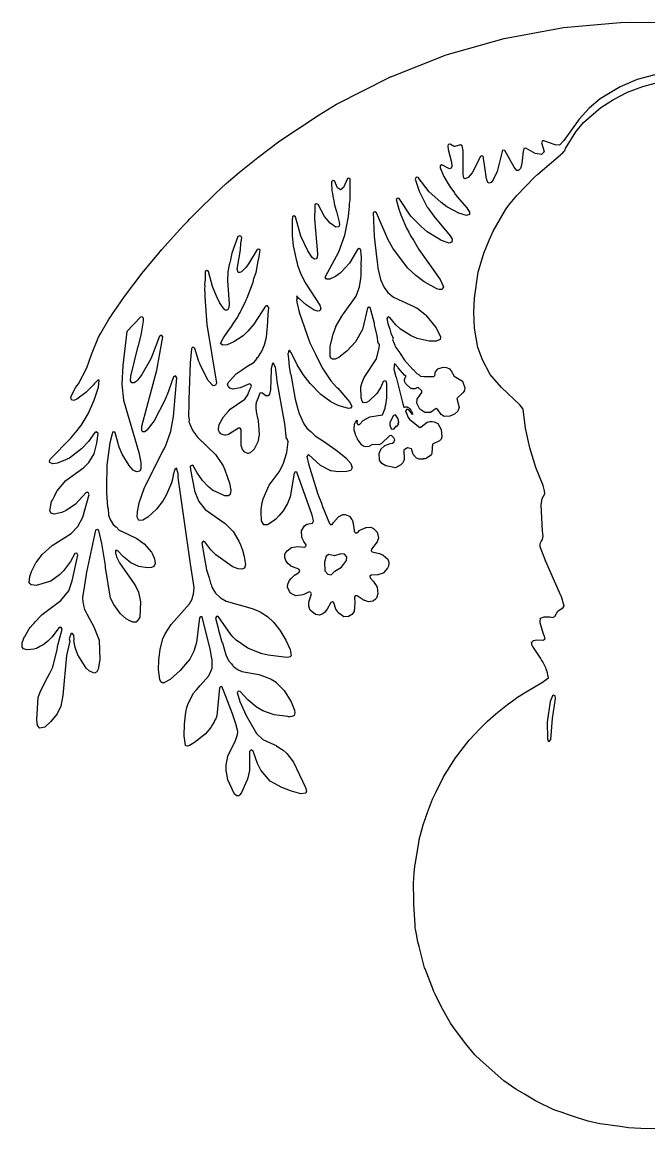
# Model space of a CAD drawing. Header units: millimetres. Extents: x 16 to 283, y 56 to 292.
# Drawn here: x 15.8 to 149.5, y 56 to 292 of the extents above; entities that cross this region are included whole.
import ezdxf

# ---------------------------------------------------------------- set-up
doc = ezdxf.new("R2010")
doc.units = ezdxf.units.MM
doc.layers.add('CUT', color=7, linetype='CONTINUOUS')

msp = doc.modelspace()

# ---------------------------------------------------------------- linework, layer by layer
at = {"layer": 'CUT'}
for points in [[(152.5988, 281.2484), (146.9922, 279.729), (143.3607, 278.1686), (139.0925, 275.6502), (136.7647, 273.6232), (134.5812, 271.26), (131.3268, 266.7203), (130.4203, 265.7576), (129.4885, 265.7918), (127.0606, 266.6675), (126.7694, 266.6311), (126.5776, 266.2159), (126.9521, 265.1304), (127.1432, 264.2875), (126.5499, 263.7475), (125.2475, 263.9429), (123.2247, 265.0928), (122.8038, 265.0299), (122.743, 264.5759), (122.6862, 264.4934), (122.4608, 262.4667), (122.3273, 261.4693), (122.0723, 260.7627), (122.0524, 260.7247), (121.7299, 260.4056), (121.7093, 260.3955), (121.6948, 260.3883), (121.6837, 260.3828), (121.6175, 260.3501), (121.3258, 260.3728), (120.7726, 261.0503), (118.7801, 264.6298), (118.2611, 264.6935), (117.1167, 260.1153), (116.2628, 258.3209), (115.8664, 257.7981), (115.4489, 257.6309), (115.1312, 257.7786), (114.8571, 258.5614), (114.4133, 261.5354), (114.2384, 262.9283), (114.2007, 262.9606), (114.1399, 263.3683), (113.8599, 263.4828), (113.5571, 263.3331), (111.7998, 259.835), (110.9581, 258.8344), (110.2357, 258.5329), (110.0021, 258.7362), (109.8451, 259.5847), (109.8446, 262.2972), (109.8712, 263.6968), (109.8443, 263.8567), (109.8442, 264.5301), (109.6911, 265.6347), (109.2809, 265.8403), (108.0647, 265.4231), (108.0207, 265.4407), (107.9757, 265.4587), (107.8642, 265.5034), (107.7073, 265.5663), (107.104, 265.9218), (106.712, 265.8582), (106.574, 265.5971), (106.6567, 264.7934), (107.381, 262.1516), (107.4561, 261.173), (107.3145, 260.8607), (106.9379, 260.722), (105.3292, 261.583), (104.995, 261.3524), (105.0063, 260.9193), (105.748, 259.0825), (106.3871, 257.983), (106.4158, 257.9238), (106.4607, 257.8564), (107.0138, 256.9049), (107.9944, 255.5531), (108.2031, 255.2397), (108.3037, 255.1268), (108.5884, 254.7343), (110.6491, 252.3969), (111.2372, 251.4619), (111.2208, 250.9613), (110.5873, 250.7539), (108.948, 251.2082), (106.4107, 252.6079), (105.0793, 253.5679), (102.6512, 255.7861), (100.305, 258.823), (99.8803, 258.8922), (99.6511, 258.528), (100.499, 255.9213), (102.1532, 252.6426), (102.1686, 252.6204), (102.198, 252.5571), (102.5221, 252.1122), (103.5946, 250.5702), (107.1222, 246.4453), (107.4947, 245.6738), (107.441, 245.0806), (106.9006, 244.8714), (105.2344, 245.4325), (105.2003, 245.4521), (105.1526, 245.4794), (105.1397, 245.4868), (104.5267, 245.8385), (102.2207, 247.2958), (100.9417, 248.376), (98.7192, 250.5978), (96.2261, 254.3921), (95.7989, 254.475), (95.5629, 254.1485), (96.1101, 252.3488), (96.1128, 252.3345), (96.118, 252.3231), (96.5622, 250.862), (97.7908, 248.015), (98.2646, 247.2059), (98.6285, 246.4311), (99.2556, 245.5136), (100.4407, 243.4897), (104.9547, 237.0777), (105.6672, 235.5457), (105.5752, 235.2958), (105.5409, 235.2316), (105.5325, 235.2158), (105.4753, 235.1087), (105.4017, 234.9708), (105.3147, 234.9503), (104.7353, 234.9502), (104.2824, 235.079), (101.5517, 236.5797), (99.7561, 237.9424), (98.0916, 239.5496), (95.2445, 243.2596), (94.9069, 243.79), (93.7899, 245.7167), (91.3609, 251.3404), (91.0427, 251.5243), (90.7132, 251.3616), (90.9057, 246.2902), (91.4985, 241.3286), (91.5344, 240.9933), (91.5465, 240.927), (91.7129, 239.534), (92.2485, 237.1228), (93.0608, 235.3857), (93.818, 234.3298), (95.0513, 233.3232), (95.9349, 232.9138), (95.9464, 232.905), (96.0769, 232.848), (99.3849, 231.3154), (99.8623, 231.0781), (99.9477, 231.0356), (99.967, 231.0261), (99.9737, 231.0227), (101.6974, 229.7221), (101.9311, 229.4883), (104.1309, 226.7745), (105.068, 224.8561), (104.9629, 224.3261), (104.1442, 223.98), (102.5999, 223.9839), (100.0593, 224.5406), (98.8062, 225.0634), (96.5278, 226.5024), (95.516, 227.4179), (94.2512, 229.0175), (93.859, 229.1253), (93.5792, 228.7864), (93.7848, 227.7386), (94.2332, 226.5131), (94.4716, 225.6552), (94.9347, 224.5849), (94.8078, 224.3099), (95.5281, 222.6292), (96.3384, 221.4288), (96.4714, 221.3427), (97.3508, 219.8984), (99.1662, 217.8919), (99.1803, 217.9052), (99.9629, 217.0473), (100.5218, 216.7824), (100.5101, 216.7769), (100.7502, 216.4768), (101.5958, 216.4374), (102.0407, 216.4167), (102.1895, 216.4471), (103.6121, 216.4348), (103.8442, 216.658), (104.002, 217.4341), (104.318, 217.851), (104.3795, 217.9322), (104.4048, 217.9656), (104.4557, 218.0327), (105.6226, 218.4214), (106.2997, 218.3284), (106.9325, 218.0587), (107.3504, 217.6164), (107.9299, 216.4697), (109.7459, 215.4307), (110.2563, 214.0116), (110.188, 213.4577), (109.9008, 213.0324), (108.5236, 211.6986), (109.0308, 209.8186), (108.7269, 209.0369), (108.0331, 208.3755), (107.0596, 207.9569), (105.8255, 207.9019), (105.1694, 208.3103), (104.4345, 209.4324), (104.1437, 209.5841), (102.8791, 208.7721), (101.7113, 208.7131), (100.6495, 209.4699), (100.03, 210.7386), (100.0488, 211.5516), (101.0681, 213.0002), (101.0405, 213.3889), (100.1811, 214.1659), (100.1205, 214.102), (100.0298, 214.0237), (99.9319, 213.9549), (99.8275, 213.8961), (99.7179, 213.8481), (99.6039, 213.8112), (99.4869, 213.7859), (99.3679, 213.7723), (99.2482, 213.7707), (99.1289, 213.781), (99.0113, 213.8032), (98.8964, 213.8369), (98.7854, 213.882), (98.6795, 213.9379), (98.5797, 214.004), (98.487, 214.0798), (97.7761, 214.7226), (97.694, 214.8043), (97.6203, 214.8935), (97.5555, 214.9894), (97.5002, 215.091), (97.4549, 215.1976), (97.4202, 215.308), (97.3962, 215.4212), (97.3833, 215.5362), (97.3815, 215.652), (97.3908, 215.7673), (97.4113, 215.8813), (97.4426, 215.9927), (97.4845, 216.1006), (97.5366, 216.2039), (97.5984, 216.3018), (97.6694, 216.3932), (97.6915, 216.4168), (97.3882, 216.691), (96.0216, 218.2491), (95.9783, 218.3975), (95.258, 219.2079), (95.1079, 217.9474), (95.4981, 216.3267), (95.5735, 216.2843), (96.9866, 210.6053), (97.2471, 209.8642), (97.2768, 209.8754), (97.3886, 209.9055), (97.5027, 209.9248), (97.6182, 209.9329), (97.734, 209.9299), (97.8489, 209.9157), (97.9619, 209.8905), (98.0719, 209.8545), (98.178, 209.8081), (98.2791, 209.7517), (98.3743, 209.6858), (98.4627, 209.6111), (98.5435, 209.5282), (98.616, 209.4378), (98.6794, 209.3409), (98.7331, 209.2384), (98.7767, 209.1311), (98.8257, 208.9918), (98.9658, 208.7353), (99.017, 208.6295), (99.0576, 208.5192), (99.0872, 208.4054), (99.1007, 208.32), (98.2826, 209.3074), (97.8641, 209.4317), (97.5931, 209.0895), (98.1276, 207.6718), (98.5361, 207.166), (98.5578, 207.15), (98.5571, 207.1496), (100.6335, 205.5194), (100.8481, 205.6908), (100.8928, 205.6951), (102.187, 206.6735), (102.7974, 206.8156), (102.9807, 206.8081), (103.2098, 206.7987), (103.2744, 206.796), (103.7188, 206.7778), (104.5035, 206.3864), (105.2121, 205.1332), (105.3116, 203.5835), (105.1658, 203.0514), (104.8112, 202.6971), (103.3682, 202.0039), (103.3339, 201.6186), (103.2977, 201.5754), (103.2974, 201.2091), (103.1917, 200.0247), (103.181, 200.0037), (103.1782, 199.9983), (103.1647, 199.9717), (103.1107, 199.8661), (102.8973, 199.5926), (101.9801, 198.9678), (101.7974, 198.8683), (101.43, 198.8324), (101.3283, 198.8225), (101.2875, 198.8185), (101.1932, 198.8093), (100.4949, 198.8004), (99.914, 199.0158), (99.1861, 199.8097), (98.8701, 201.0009), (98.0276, 201.2325), (97.6376, 201.013), (97.5401, 201.0158), (97.4884, 200.929), (97.2342, 200.7859), (97.3193, 198.7372), (97.1061, 198.1803), (97.0968, 198.1628), (97.0786, 198.1286), (97.0723, 198.1167), (97.0269, 198.0316), (96.6062, 197.5754), (95.4461, 196.9724), (93.3869, 197.3714), (92.5624, 197.8978), (92.0512, 198.5943), (91.9334, 200.0194), (92.315, 200.8785), (92.2781, 200.8617), (93.1571, 201.6808), (93.9585, 202.0042), (94.2759, 202.1322), (94.8168, 202.215), (95.1917, 202.4997), (95.2654, 202.8367), (95.2611, 202.8486), (95.288, 202.8813), (95.2847, 202.8894), (95.1079, 203.3315), (94.5677, 203.8417), (94.1475, 203.7816), (92.4969, 202.101), (91.9698, 201.8283), (90.559, 201.9137), (89.7954, 201.5102), (89.0892, 201.4034), (88.7696, 201.5063), (88.6573, 201.5487), (88.5497, 201.6023), (88.4481, 201.6662), (88.3534, 201.7401), (88.2665, 201.823), (88.1883, 201.9142), (87.4735, 202.8381), (87.4132, 202.9234), (87.3605, 203.0138), (87.3159, 203.1083), (86.9368, 204.0126), (86.8874, 204.1545), (86.6617, 204.9646), (86.637, 205.0719), (86.6223, 205.181), (86.6177, 205.291), (86.6231, 205.401), (86.6834, 206.0315), (86.6997, 206.1447), (86.7267, 206.2559), (86.7642, 206.3639), (86.8118, 206.4679), (86.8691, 206.5669), (86.9355, 206.66), (87.2832, 207.1012), (87.2175, 206.4371), (87.4374, 206.1919), (87.7665, 206.2029), (88.5727, 207.0502), (89.9785, 207.825), (92.7052, 208.2527), (93.2495, 209.6385), (93.3085, 210.3225), (93.3685, 210.3136), (93.5777, 211.8946), (93.5844, 212.2216), (93.6049, 212.2426), (93.6045, 213.2019), (93.6347, 214.6788), (93.5068, 215.3224), (93.1649, 215.5273), (92.8418, 215.3567), (92.3406, 214.1078), (91.4719, 212.7902), (89.794, 211.142), (89.2477, 210.8418), (88.6254, 210.8256), (88.3138, 211.1387), (88.0933, 211.8565), (88.0855, 214.2046), (88.3115, 215.1458), (88.7626, 216.2307), (88.7754, 216.2367), (91.4164, 220.1682), (91.9866, 222.5092), (92.0167, 223.2595), (91.8066, 223.5296), (91.7837, 223.5187), (91.5684, 225.1214), (90.9906, 227.4286), (90.9408, 227.6893), (90.2021, 230.5992), (90.1957, 230.6027), (90.0683, 231.1114), (89.751, 231.198), (89.4631, 230.9773), (88.4309, 226.4555), (86.888, 223.7765), (85.1259, 221.866), (83.3559, 220.496), (82.5774, 220.144), (82.001, 220.1403), (81.6574, 220.3281), (81.487, 220.6958), (81.4886, 222.7987), (82.0028, 224.9065), (82.1182, 225.3101), (82.1462, 225.4079), (82.1503, 225.4223), (82.1577, 225.4482), (82.7186, 226.9731), (82.7572, 227.0492), (83.9739, 229.2614), (84.1217, 229.4751), (84.3131, 229.7519), (84.3252, 229.7693), (84.3412, 229.7925), (87.0528, 233.5196), (87.7894, 235.5476), (88.0854, 237.3171), (88.0938, 238.0189), (88.1373, 239.5466), (88.1687, 240.0126), (88.1514, 240.0406), (88.205, 241.9241), (88.1442, 242.4053), (88.0376, 243.4351), (87.6885, 243.6806), (87.3417, 243.4918), (85.6325, 240.5588), (83.7824, 238.595), (83.7721, 238.5846), (83.7583, 238.5705), (83.7217, 238.5333), (83.6517, 238.4621), (82.6283, 237.7184), (81.454, 237.1946), (80.7639, 237.1755), (80.4839, 237.5789), (80.5236, 237.7156), (83.385, 243.0197), (84.6135, 246.5536), (85.1211, 249.0728), (85.1799, 249.3328), (85.1902, 249.416), (85.4142, 250.5273), (85.6538, 252.7367), (85.6671, 253.2551), (85.7737, 254.114), (85.7651, 255.5331), (85.8048, 256.0453), (85.7675, 257.1933), (85.8017, 258.5322), (85.5305, 258.7175), (85.1866, 258.6036), (84.3271, 256.7259), (83.7096, 256.2167), (83.0517, 256.6329), (82.4427, 258.1049), (82.051, 258.1911), (81.7991, 257.9231), (81.8174, 257.7008), (81.7956, 257.6769), (81.9021, 255.9897), (82.0024, 255.4512), (82.0514, 254.8555), (82.2945, 253.8838), (82.4643, 252.9728), (82.8626, 251.6132), (83.4268, 249.3581), (83.5119, 248.8273), (83.5109, 248.8225), (83.5064, 248.7992), (83.4986, 248.7597), (83.4715, 248.6219), (83.3779, 248.3617), (82.7469, 248.2782), (81.5366, 249.0793), (80.3195, 250.5112), (78.9343, 253.0808), (78.568, 253.2281), (78.5656, 253.2262), (78.5613, 253.228), (78.242, 252.9847), (78.2512, 252.3923), (78.211, 250.0317), (78.8402, 242.6069), (78.7399, 241.8014), (78.525, 241.5138), (78.1682, 241.4646), (78.066, 241.4983), (77.7026, 241.7862), (76.7295, 243.1908), (75.2858, 246.3495), (74.1274, 250.4483), (73.7929, 250.6751), (73.4585, 250.5154), (73.4564, 250.0993), (73.4433, 250.0453), (73.4133, 250.0262), (73.4147, 249.9274), (73.3792, 249.781), (73.4272, 249.0457), (73.4391, 248.2019), (73.4464, 248.1213), (73.4383, 246.5142), (73.6456, 244.2538), (74.0764, 242.3292), (74.2483, 241.3315), (74.3961, 240.9012), (74.565, 240.1471), (75.2745, 238.2208), (76.2267, 236.3403), (79.3409, 231.6067), (79.5595, 230.9355), (79.2827, 230.4095), (78.8138, 230.345), (78.1281, 230.5703), (76.3832, 231.6988), (74.948, 233.0109), (74.854, 233.0223), (74.3996, 233.5836), (74.3996, 232.8421), (74.3738, 232.817), (74.3925, 232.355), (74.3996, 232.3301), (74.3996, 232.2631), (74.9098, 230.1022), (77.1907, 223.6196), (77.885, 222.2074), (77.9504, 222.0299), (78.4015, 221.1567), (79.8318, 218.2475), (81.6625, 215.5164), (82.923, 214.0758), (83.1439, 213.953), (85.6641, 211.0004), (86.1029, 210.0688), (85.8866, 209.6676), (85.3968, 209.6054), (83.2145, 210.2461), (81.6613, 210.9933), (79.5526, 212.5598), (77.252, 214.9182), (75.7629, 216.8604), (74.4841, 218.9001), (73.1993, 221.5338), (73.151, 221.5589), (72.869, 222.029), (72.6589, 221.8189), (72.621, 221.5664), (72.5997, 221.5574), (72.5008, 221.2776), (72.6294, 220.2899), (72.7489, 218.4576), (73.079, 216.8669), (73.1303, 216.8213), (74.0317, 211.5819), (74.4836, 209.9897), (74.4874, 209.9732), (74.4907, 209.9646), (74.891, 208.5544), (75.921, 206.3098), (76.5406, 205.3886), (77.4429, 204.5953), (78.3011, 203.7516), (80.2824, 202.5016), (83.0405, 200.564), (84.8282, 199.0807), (85.9198, 197.8632), (86.2229, 196.9217), (85.907, 196.3862), (85.0712, 196.1341), (83.2004, 196.07), (81.7474, 196.268), (81.6355, 196.3021), (81.58, 196.319), (81.5287, 196.3346), (81.4966, 196.3444), (79.4505, 197.421), (76.9132, 199.7596), (76.5239, 199.3698), (76.8846, 197.7985), (78.8919, 191.3289), (79.6517, 189.4427), (79.907, 188.6726), (81.3404, 185.0494), (81.5947, 184.826), (81.9278, 184.8859), (82.2043, 185.2514), (83.3206, 186.5286), (84.2422, 186.9819), (84.5458, 187.0043), (84.6031, 187.0086), (84.6623, 187.0129), (84.7076, 187.0163), (85.3983, 186.7418), (85.6044, 186.6202), (85.7898, 186.4359), (86.0868, 186.0172), (86.0918, 186.0101), (86.1071, 185.9885), (86.1129, 185.9803), (86.3238, 185.49), (86.3583, 185.3784), (86.3812, 185.3046), (86.3823, 185.3009), (86.4476, 185.0898), (86.6116, 183.5811), (86.6216, 183.3866), (86.8198, 183.1192), (86.8225, 183.1192), (86.8278, 183.1118), (87.199, 183.1083), (87.6242, 183.4639), (87.6478, 183.4826), (87.7311, 183.5482), (87.7698, 183.5788), (87.8429, 183.6365), (88.8096, 184.0999), (89.022, 184.1711), (89.0496, 184.1803), (89.0925, 184.1947), (89.1738, 184.222), (90.1317, 184.3006), (90.182, 184.2904), (90.1892, 184.2889), (90.1919, 184.2884), (90.2015, 184.2864), (90.7511, 184.0268), (91.5545, 183.2224), (91.8342, 182.0292), (91.5642, 181.1311), (90.2999, 179.5907), (90.2721, 179.2182), (90.4951, 179.0125), (92.0218, 178.7102), (92.8022, 178.3497), (93.7945, 177.45), (94.0131, 176.828), (94.0252, 176.7753), (94.0238, 176.4652), (93.9637, 176.1181), (93.9488, 176.0323), (93.9397, 175.9795), (93.9338, 175.9456), (93.7621, 175.5321), (92.8558, 174.5302), (92.7908, 174.487), (91.7033, 174.1352), (90.2508, 174.0607), (89.9694, 173.8227), (90.0125, 173.4567), (90.7219, 172.6774), (90.9762, 172.3291), (90.9937, 172.3051), (91.0105, 172.2821), (91.1918, 172.0338), (91.5319, 171.4719), (91.6863, 170.0736), (91.3692, 169.1424), (91.1961, 168.9251), (90.6882, 168.5051), (89.7164, 168.3991), (88.888, 168.6288), (88.7796, 168.6836), (88.7379, 168.7048), (88.5069, 168.8215), (88.3383, 168.9068), (87.2451, 169.672), (86.8772, 169.642), (86.6996, 169.3184), (86.799, 168.1242), (86.7168, 167.2717), (86.6708, 166.7948), (86.6537, 166.6171), (86.6258, 166.3281), (86.1393, 165.6749), (85.4072, 165.2336), (84.4559, 165.1653), (83.3586, 165.9255), (82.737, 166.8009), (82.3005, 168.1835), (81.9878, 168.3727), (81.6559, 168.2194), (80.8792, 166.8151), (80.367, 166.1964), (80.2831, 166.1155), (79.9816, 165.8459), (79.7093, 165.7181), (79.2227, 165.5278), (78.3545, 165.6608), (77.2742, 166.5769), (77.0421, 167.1546), (77.0068, 167.4131), (76.9989, 167.4705), (76.9733, 167.6574), (76.9659, 167.7117), (76.9878, 168.331), (77.5056, 170.0591), (77.402, 170.3756), (77.0164, 170.4834), (75.88, 169.9579), (75.3579, 169.7712), (74.6923, 169.6947), (74.2132, 169.6688), (73.2105, 170.1677), (73.0554, 170.2559), (72.8685, 170.5724), (72.4206, 171.499), (72.4206, 171.4991), (72.4206, 171.4995), (72.4205, 171.4999), (72.4909, 172.1508), (72.6693, 172.625), (72.8015, 172.8709), (73.2191, 173.3659), (73.9634, 174.1106), (74.0001, 174.1332), (74.0177, 174.1441), (74.019, 174.1448), (74.3809, 174.3676), (74.931, 174.6767), (75.0673, 175.0177), (74.8596, 175.3204), (74.8494, 175.3245), (74.8374, 175.3428), (73.1028, 176.0092), (73.1027, 176.0092), (73.0961, 176.0143), (72.8149, 176.2315), (72.4813, 176.5464), (72.0739, 177.2035), (71.8329, 177.7895), (71.8324, 177.8174), (71.8735, 178.4449), (71.9038, 178.5772), (71.9121, 178.6135), (71.9195, 178.646), (71.9299, 178.6916), (72.3213, 179.2785), (73.2602, 179.9233), (74.6448, 180.1413), (76.0169, 180.0148), (76.3169, 180.1594), (76.3726, 180.5559), (75.8812, 181.2416), (75.8774, 181.2495), (75.8713, 181.2622), (75.8302, 181.348), (75.543, 181.9478), (75.4572, 182.1822), (75.4289, 183.5214), (76.0366, 184.5847), (76.5658, 184.9258), (77.7363, 185.1099), (77.9633, 185.5423), (77.9449, 185.6272), (77.9764, 185.6742), (77.8646, 185.9964), (77.6747, 186.8693), (74.4441, 195.9962), (74.0792, 196.0585), (73.8386, 195.8243), (72.9783, 190.7512), (72.4356, 189.3028), (71.5272, 187.7979), (70.5788, 186.7141), (69.9478, 186.0084), (69.3509, 185.5533), (68.1524, 184.7731), (67.3836, 184.8182), (66.8756, 185.626), (66.7982, 187.4771), (66.7984, 187.515), (66.7985, 187.5157), (66.7985, 187.5214), (66.8024, 188.0632), (67.0253, 189.5612), (67.2285, 190.3659), (68.5172, 193.2774), (70.618, 196.0685), (71.5184, 197.6892), (72.2987, 200.2102), (72.5388, 202.4611), (72.3287, 203.0914), (72.1804, 203.032), (71.8222, 206.2942), (70.2161, 215.3232), (70.1679, 216.2066), (69.8377, 218.3975), (69.3575, 219.3279), (69.1174, 219.0578), (69.0461, 218.5583), (68.9839, 218.479), (68.9723, 218.1411), (68.9716, 218.1403), (68.9615, 217.8257), (68.8167, 213.585), (68.6108, 212.6249), (68.277, 212.3262), (67.8014, 212.2777), (66.9176, 212.9137), (66.5551, 212.8918), (66.2199, 212.0555), (66.1592, 211.9668), (66.154, 211.8911), (65.758, 210.9032), (65.7445, 210.6526), (65.6661, 210.4743), (65.6954, 209.7407), (65.6943, 209.7212), (65.6967, 209.7073), (65.7261, 208.9737), (66.0262, 207.5632), (66.0822, 207.4736), (66.1793, 206.9107), (66.2583, 206.0934), (66.3561, 203.962), (66.0972, 202.4937), (65.2161, 200.784), (65.2021, 200.7703), (64.4943, 200.1482), (64.0425, 200.0171), (64.0062, 200.0092), (63.993, 200.0063), (63.9917, 200.006), (63.9813, 200.0038), (63.3149, 200.2864), (62.8456, 200.8525), (62.515, 201.7352), (62.5452, 205.0331), (62.3395, 205.3764), (61.9725, 205.3767), (59.8503, 204.07), (59.5989, 203.9811), (59.1972, 203.8887), (59.1416, 203.8972), (59.0815, 203.9064), (58.9822, 203.9216), (58.7194, 203.9618), (58.1749, 204.1891), (57.912, 204.5682), (57.7215, 204.9512), (57.725, 205.0842), (57.7266, 205.1446), (57.7295, 205.2563), (57.7303, 205.2857), (57.8537, 206.1832), (58.7558, 207.8514), (59.8404, 209.0427), (60.2061, 209.4175), (61.7686, 210.5132), (62.4914, 210.9897), (62.6196, 211.11), (63.3034, 211.5896), (63.9565, 212.5362), (64.2063, 213.1463), (64.2693, 213.2518), (64.4194, 213.6669), (64.7129, 214.3838), (64.63, 214.7105), (64.2846, 214.8475), (62.3276, 213.9928), (60.8217, 213.7502), (60.1069, 213.9504), (59.7411, 214.3333), (59.6358, 214.7584), (59.7218, 214.977), (59.7899, 215.075), (59.8104, 215.1046), (59.9175, 215.2589), (60.0388, 215.4337), (61.5007, 216.9794), (62.5296, 217.7269), (63.7408, 218.5219), (63.7753, 218.5176), (65.3359, 219.478), (65.9062, 220.1983), (65.9062, 220.3832), (66.2496, 220.6905), (66.9786, 221.827), (67.5248, 223.1452), (67.9163, 224.7802), (68.0514, 226.4271), (68.1597, 227.0174), (68.3169, 229.6618), (68.4394, 231.1559), (68.0718, 231.5642), (67.7396, 231.41), (65.2673, 227.5505), (63.9815, 226.1094), (63.6889, 225.8234), (63.4056, 225.5464), (63.3919, 225.533), (62.9722, 225.1227), (60.9512, 223.7755), (59.5668, 223.1869), (58.5449, 223.0837), (58.1365, 223.4365), (58.7644, 224.6894), (59.6976, 226.0421), (60.4589, 227.0815), (60.9244, 227.8204), (61.7572, 229.0276), (62.0589, 229.6212), (62.3255, 230.0443), (63.4621, 232.382), (63.6175, 232.6877), (63.6361, 232.7398), (63.8469, 233.1734), (65.0792, 236.5407), (65.2621, 237.297), (65.7304, 238.6096), (66.1638, 241.026), (66.3862, 241.9455), (66.4304, 242.5121), (66.5795, 243.3437), (66.2737, 243.5966), (65.9295, 243.4788), (64.0942, 240.4606), (63.5838, 239.7192), (62.9016, 238.9994), (62.5914, 238.7408), (62.2885, 238.5712), (61.8858, 238.6035), (61.677, 239.3177), (62.3686, 243.4092), (62.4581, 244.7596), (62.6922, 245.9638), (62.5369, 246.2945), (62.3654, 246.3129), (62.2667, 246.4451), (61.8296, 246.2846), (60.5247, 242.7365), (60.2382, 241.3148), (60.0234, 240.4393), (60.0134, 240.1993), (59.7241, 238.7639), (59.6336, 236.7912), (59.993, 231.8898), (59.9252, 231.0963), (59.6568, 230.5705), (59.2234, 230.5392), (59.0897, 230.6471), (58.4882, 231.3475), (57.9442, 232.1668), (57.2998, 233.5105), (56.4372, 235.5778), (55.5479, 238.8034), (55.2248, 239.0359), (54.8467, 238.8305), (54.8326, 237.1259), (54.7415, 236.001), (54.7653, 235.6434), (54.7416, 235.1362), (54.8069, 234.0286), (54.8015, 233.3738), (55.1897, 227.5194), (57.2595, 215.0305), (57.0587, 214.5391), (56.5372, 214.4472), (55.45, 215.623), (53.7897, 218.9611), (53.7318, 219.1157), (53.7251, 219.1337), (53.6994, 219.2022), (53.5463, 219.6113), (52.6747, 222.4079), (52.413, 222.6197), (52.1156, 222.5705), (51.9361, 222.2858), (51.6492, 219.3081), (51.4664, 213.51), (51.3501, 211.4645), (51.3715, 210.5015), (51.292, 207.9805), (51.4304, 207.178), (51.4144, 206.7269), (51.5573, 206.4425), (51.5913, 206.2457), (52.2052, 204.8601), (52.6441, 204.2964), (52.8564, 203.9804), (52.9785, 203.8669), (53.3177, 203.4314), (57.042, 199.7639), (58.6944, 197.3385), (59.0895, 196.4969), (60.0515, 193.667), (60.3215, 192.19), (60.3215, 192.1803), (60.3215, 192.1799), (60.3215, 192.1798), (60.3215, 192.1797), (60.2006, 191.2748), (59.8555, 191.0016), (59.0313, 191.0061), (56.548, 192.0816), (56.4672, 192.1437), (55.4842, 192.9353), (54.2723, 194.2145), (53.1726, 195.8927), (52.2239, 197.4949), (51.695, 197.3221), (51.7375, 196.522), (52.5691, 192.0889), (52.6107, 191.9827), (52.6296, 191.88), (52.8117, 191.4694), (53.4848, 189.7507), (54.8472, 188.0411), (59.1026, 185.0907), (60.8065, 183.3377), (62.0424, 181.2861), (62.3956, 180.5467), (62.8108, 179.3743), (63.2007, 178.0721), (63.4736, 176.3154), (63.245, 175.5554), (62.6602, 175.3026), (61.9058, 175.4268), (61.0836, 175.727), (60.5968, 175.9362), (57.1034, 178.4062), (56.0429, 179.4377), (54.8052, 181.1649), (54.464, 181.2974), (54.1232, 180.8666), (55.1299, 175.2127), (55.6838, 173.4698), (55.8964, 172.6502), (56.0369, 172.3418), (56.1122, 172.0962), (56.1298, 172.0668), (56.3117, 171.4943), (57.0989, 170.2427), (58.1141, 169.2558), (59.3743, 168.4836), (64.9053, 166.9206), (66.4674, 166.2926), (66.5379, 166.2559), (66.5705, 166.2389), (66.6653, 166.1896), (66.8056, 166.1166), (68.1518, 165.2481), (69.4696, 164.0201), (70.7685, 162.3219), (72.0348, 160.1804), (72.9805, 158.2215), (73.234, 156.9561), (73.2106, 156.9262), (73.1489, 156.8473), (73.1331, 156.8272), (73.1047, 156.791), (72.9546, 156.6304), (72.7354, 156.5677), (72.2438, 156.513), (68.2838, 157.0244), (67.0528, 157.2964), (66.8852, 157.3417), (66.8161, 157.3604), (66.7171, 157.3872), (66.607, 157.4169), (63.9671, 158.4786), (61.4937, 160.2123), (60.8617, 160.8591), (60.3424, 161.4108), (57.723, 165.185), (57.5991, 165.2053), (57.5328, 165.3062), (57.4303, 165.233), (57.2718, 165.259), (57.0612, 164.8532), (57.5824, 163.0317), (57.7129, 162.305), (58.3131, 160.024), (58.5232, 159.6639), (58.5467, 159.6615), (59.2861, 157.0773), (59.86, 155.8935), (60.4146, 155.1962), (60.4308, 155.17), (60.4558, 155.1444), (60.6728, 154.8715), (60.7747, 154.784), (60.8414, 154.6762), (61.4397, 154.1771), (61.5206, 154.1433), (61.647, 154.0347), (62.6799, 153.499), (66.2828, 152.8557), (66.7686, 152.7442), (68.7703, 151.9431), (68.7714, 151.9425), (68.7907, 151.9322), (68.9111, 151.8682), (69.2738, 151.6756), (70.0011, 151.2092), (70.0201, 151.1948), (71.7287, 149.4564), (73.2003, 147.0144), (73.9114, 145.2823), (74.0084, 144.6795), (73.8379, 144.1626), (73.5912, 144.0108), (73.3675, 143.9096), (72.9385, 143.8651), (72.8474, 143.8705), (72.7809, 143.8744), (72.6342, 143.8831), (72.469, 143.893), (69.5425, 144.2993), (67.1326, 145.1179), (66.2821, 145.6002), (65.9532, 145.8364), (65.8662, 145.8989), (65.8156, 145.9352), (65.7098, 146.0112), (63.966, 147.4423), (62.3225, 149.2653), (61.9629, 149.3385), (61.6927, 149.0433), (62.2859, 147.1469), (63.6004, 144.157), (65.7881, 140.3246), (67.1919, 139.0307), (69.5045, 137.9796), (69.9886, 137.7042), (70.0368, 137.6767), (70.0688, 137.6585), (70.1275, 137.6251), (71.4805, 136.7622), (72.2893, 136.0169), (73.6654, 134.192), (76.2707, 128.8096), (76.4685, 128.0518), (76.3404, 127.5456), (75.2338, 127.4609), (73.3078, 127.984), (71.1806, 128.7758), (68.7588, 130.1335), (66.74, 132.4969), (66.0218, 133.8733), (65.0735, 136.5205), (64.6681, 136.8061), (64.3051, 136.4791), (64.2855, 132.3839), (63.8562, 130.5698), (63.7851, 130.3538), (63.778, 130.3321), (63.7707, 130.3099), (63.7635, 130.2881), (62.6815, 127.8789), (62.5807, 127.6954), (62.2562, 127.2148), (62.0255, 127.0279), (61.6241, 127.0111), (61.0921, 127.3887), (59.6741, 130.3998), (59.3854, 132.0628), (59.358, 132.2893), (59.3346, 133.5114), (59.701, 135.4385), (61.3391, 138.8185), (61.7759, 140.0554), (61.8162, 140.5794), (61.8425, 140.6632), (61.8273, 140.7237), (61.83, 140.7585), (61.7634, 140.9782), (61.4113, 142.3809), (61.0153, 143.4464), (60.6981, 144.4931), (58.9224, 149.0781), (58.9001, 149.1382), (58.8974, 149.1427), (58.4517, 150.2936), (58.117, 150.2786), (57.9178, 150.0093), (57.3498, 144.0833), (57.1034, 143.4457), (56.8812, 143.0344), (56.7636, 142.8169), (56.4462, 142.2294), (56.0831, 141.5573), (54.8719, 140.1834), (52.6187, 138.3691), (51.5525, 137.7467), (51.5003, 137.7332), (51.4785, 137.7276), (51.3137, 137.685), (51.0967, 137.629), (50.8241, 137.6397), (50.7054, 137.7566), (50.3911, 139.7754), (50.4803, 142.2921), (50.7551, 144.8224), (50.9904, 145.8488), (50.9971, 145.8739), (51.016, 145.9445), (51.0477, 146.0636), (51.2095, 146.6698), (52.3457, 148.863), (52.5768, 149.1271), (52.6773, 149.242), (52.9929, 149.6028), (53.8121, 150.5393), (55.6757, 152.5776), (56.3322, 154.2053), (56.3893, 155.2476), (56.3419, 155.5894), (56.3319, 155.9883), (56.1964, 156.6367), (56.0079, 157.9945), (54.2599, 165.1432), (53.9356, 165.1909), (53.6764, 164.939), (53.05, 159.7174), (52.4492, 157.8854), (51.5773, 156.1753), (50.6795, 155.0604), (49.5477, 153.7147), (47.3826, 151.8347), (46.2016, 151.1382), (46.1585, 151.1365), (46.1188, 151.135), (46.0324, 151.1317), (45.7119, 151.1193), (45.3911, 151.3445), (45.1794, 151.795), (44.8992, 153.9389), (44.9591, 155.9329), (45.2354, 158.2482), (45.8674, 160.4753), (46.3423, 161.5792), (47.6058, 163.534), (51.4919, 167.9414), (52.0594, 168.9173), (52.3362, 169.8937), (52.3664, 169.952), (52.5498, 171.4112), (51.7207, 176.4591), (49.1157, 194.8921), (49.1294, 195.7684), (48.7693, 196.8489), (48.4091, 196.5787), (48.049, 195.4683), (47.9686, 194.8255), (47.672, 193.7358), (46.6528, 191.2479), (46.2142, 190.4557), (45.9274, 189.9709), (44.4947, 188.1084), (42.6061, 186.4278), (41.5514, 185.7895), (40.7464, 185.7404), (40.3696, 186.4), (40.4018, 187.5337), (40.8204, 189.4769), (41.9403, 192.751), (45.9387, 200.6696), (46.1717, 201.0962), (46.2215, 201.2297), (46.4701, 201.722), (47.5409, 204.7498), (48.1423, 207.903), (48.8286, 216.163), (48.5404, 216.5597), (48.0926, 216.36), (46.7462, 212.5287), (46.7177, 212.4556), (46.6761, 212.3488), (46.5781, 212.0971), (46.3423, 211.4915), (43.9999, 206.9499), (42.4569, 204.9468), (42.0233, 204.6339), (41.5725, 204.5965), (41.3309, 204.8523), (41.364, 205.8488), (44.5409, 217.7744), (45.8425, 224.8538), (45.554, 225.2165), (45.1229, 225.0465), (43.5612, 220.8613), (43.2786, 220.1747), (41.3341, 216.8092), (41.2031, 216.5967), (40.4613, 215.6689), (40.1126, 215.2755), (39.6979, 215.0634), (39.2611, 215.041), (38.9561, 215.4682), (39.0164, 216.4962), (40.6133, 222.869), (40.6436, 222.9847), (40.6484, 223.0091), (41.2117, 225.2574), (41.6878, 228.2186), (41.6896, 228.8688), (41.4013, 229.146), (41.0472, 229.0504), (38.1349, 226.0101), (37.3331, 218.7649), (37.1245, 214.7535), (37.4548, 211.3969), (40.6881, 200.2358), (41.1147, 198.0709), (41.1404, 196.714), (40.8993, 196.2527), (40.2333, 196.0738), (39.5209, 196.458), (38.6346, 197.4494), (37.1986, 199.8351), (36.5328, 201.3823), (35.6552, 204.3728), (35.4029, 204.5861), (35.0775, 204.5289), (34.9344, 203.9216), (34.9344, 203.9215), (34.9341, 203.9202), (34.5426, 202.2585), (33.9133, 197.5309), (33.9037, 195.5217), (33.8224, 194.7924), (33.7932, 191.5067), (34.0619, 188.6497), (34.1492, 188.2632), (34.2762, 186.8713), (34.5861, 185.9518), (35.2605, 184.8508), (35.6819, 184.5002), (35.7537, 184.3892), (35.8528, 184.3367), (36.5316, 183.6796), (36.835, 183.5409), (36.915, 183.4744), (40.3088, 181.8808), (41.866, 180.7594), (43.3897, 178.9372), (43.6261, 178.5028), (44.0439, 177.5044), (44.2025, 176.5192), (43.8928, 175.9214), (43.449, 175.6916), (42.4665, 175.6027), (40.7556, 175.88), (38.9991, 176.7008), (37.7845, 177.6865), (37.4647, 177.9702), (37.3434, 178.0777), (37.2886, 178.1264), (37.2582, 178.1533), (36.3021, 179.1768), (36.2037, 179.1922), (36.0741, 179.3218), (35.774, 179.3518), (35.7443, 179.0245), (35.7227, 179.0051), (35.7364, 178.938), (35.714, 178.6915), (35.8553, 178.3581), (35.9331, 177.9787), (36.5771, 176.6818), (37.2629, 175.7876), (39.6156, 172.449), (40.0778, 171.6256), (40.6426, 170.4335), (40.786, 169.778), (40.8109, 169.762), (41.056, 168.3643), (40.9339, 165.0818), (40.7001, 164.7531), (40.1624, 164.0392), (39.4599, 164.0338), (39.042, 164.2151), (38.9645, 164.2487), (38.8274, 164.3081), (38.7782, 164.3295), (38.0533, 164.7456), (36.8371, 165.8095), (35.3615, 167.7676), (34.712, 169.1523), (33.6466, 175.6751), (33.6154, 175.9916), (33.5102, 176.5103), (32.8092, 180.8021), (32.1592, 183.5901), (31.8368, 183.824), (31.4775, 183.6523), (29.5285, 174.6962), (29.1138, 171.9334), (29.1101, 171.9148), (29.1079, 171.8938), (28.7219, 169.3221), (28.7551, 168.2707), (28.9029, 167.7008), (28.9081, 167.6543), (28.9296, 167.5977), (29.1466, 166.7611), (29.4931, 166.1139), (29.6188, 165.7831), (30.2266, 164.7441), (31.1353, 163.0469), (32.2318, 160.223), (32.3824, 156.0665), (32.0722, 154.0492), (31.7504, 153.4536), (31.2343, 153.1523), (30.1823, 153.5666), (29.508, 154.2334), (27.7123, 157.0749), (27.1642, 158.6656), (26.8943, 160.136), (26.9205, 160.2341), (26.8904, 161.2845), (26.5303, 161.7047), (26.2002, 161.4646), (25.9, 160.5042), (25.9757, 159.9939), (25.2965, 156.8971), (24.5489, 148.3681), (24.1184, 146.1536), (23.2958, 144.4721), (21.9912, 142.8234), (20.6612, 141.6547), (19.6412, 141.4526), (19.1295, 142.0085), (18.9389, 143.2828), (19.2456, 147.9786), (19.2479, 147.9909), (19.2487, 147.9949), (19.2487, 147.9954), (19.2488, 147.9955), (19.7584, 149.2886), (21.2483, 152.2242), (21.7682, 153.1622), (21.9337, 153.5746), (22.3586, 154.4118), (23.289, 158.2233), (23.2853, 158.2973), (23.3543, 158.539), (23.4117, 158.8369), (24.3503, 162.5276), (24.1341, 162.9083), (23.7305, 162.8719), (22.1586, 160.8335), (21.3394, 159.9728), (20.5248, 159.3454), (20.1148, 159.0942), (20.0364, 159.0526), (19.8775, 158.9683), (19.7692, 158.9108), (18.8702, 158.4337), (18.3659, 158.2555), (16.9367, 158.1036), (16.1204, 158.3618), (15.8378, 158.7021), (15.8484, 159.6346), (16.3401, 160.9689), (16.3527, 160.9893), (16.3862, 161.0144), (16.6675, 161.5003), (17.366, 162.6341), (17.5618, 162.9245), (18.1259, 163.532), (18.3799, 163.8056), (18.6407, 164.0865), (19.8875, 165.4291), (20.1177, 165.6505), (24.056, 168.6499), (25.7679, 170.7059), (26.4779, 172.834), (27.7041, 178.337), (27.5019, 178.7796), (27.0432, 178.7004), (26.159, 176.9762), (24.6886, 174.9657), (23.8266, 174.1056), (21.9454, 172.8037), (18.8386, 171.8213), (18.8222, 171.8229), (18.822, 171.8229), (18.8133, 171.8238), (18.806, 171.8245), (17.8267, 171.9612), (17.768, 171.9964), (17.452, 172.2904), (17.3513, 172.4685), (17.4699, 173.805), (17.8524, 174.8301), (18.7859, 176.6698), (18.8772, 176.8308), (20.0778, 178.4725), (22.2585, 180.4167), (26.2927, 182.9554), (27.7395, 184.4277), (28.7705, 186.4368), (30.109, 191.2317), (29.9472, 191.671), (29.5106, 191.6635), (27.1915, 189.2043), (25.244, 187.8258), (24.2857, 187.3885), (22.6324, 187.0375), (22.0228, 187.2578), (21.717, 187.7608), (22.1324, 189.7501), (22.2901, 190.0736), (22.6385, 190.7284), (22.7254, 190.8917), (22.8336, 191.0951), (23.3412, 192.0493), (25.1382, 194.2213), (28.9721, 197.0363), (30.0736, 198.0801), (31.1769, 199.8955), (31.7876, 202.1769), (32.0479, 204.2301), (31.6436, 204.6106), (31.3706, 204.4837), (29.9968, 202.572), (28.4832, 200.9662), (25.9626, 199.0195), (23.3508, 197.932), (22.3961, 197.8112), (21.7257, 198.0673), (21.6466, 198.4047), (21.9086, 198.8267), (26.1853, 203.1625), (27.2066, 204.4701), (27.6606, 204.9395), (28.0163, 205.5067), (28.393, 205.9891), (28.4511, 205.9725), (29.9217, 208.4635), (31.1822, 211.3447), (32.1426, 214.1658), (32.2626, 215.6664), (31.9925, 215.6664), (31.1822, 214.8861), (31.0645, 214.6744), (29.3961, 213.0146), (27.5265, 211.5789), (26.8675, 211.3189), (26.3732, 211.4166), (26.1874, 212.0879), (27.3103, 214.1177), (27.8808, 214.8861), (29.6215, 218.2475), (30.6348, 221.1424), (32.1215, 224.8379), (32.5992, 225.6796), (34.2714, 228.5336), (34.5506, 228.9455), (34.724, 229.2013), (35.1004, 229.7566), (36.0981, 231.2285), (37.6806, 233.5041), (41.4272, 238.4195), (45.6341, 243.4984), (49.3802, 247.6694), (50.582, 248.9384), (50.7758, 249.143), (51.084, 249.4684), (51.606, 250.0196), (53.0856, 251.5375), (57.0673, 255.4127), (59.349, 257.5441), (62.2183, 259.9609), (66.0821, 263.1106), (70.7699, 266.6501), (79.1431, 272.2416), (82.8565, 274.4815), (94.2042, 280.2444), (94.2734, 280.2744), (94.2906, 280.2819), (94.345, 280.3054), (94.4291, 280.3419), (106.2472, 284.9761), (118.6382, 288.5035), (131.2931, 290.8463), (143.3483, 291.9149), (143.3501, 291.9149), (143.3772, 291.9156), (143.4011, 291.9162), (145.8083, 291.9752), (153.7502, 291.9199)], [(151.3469, 56.0628), (149.0222, 55.9968), (145.1178, 56.2292), (143.3771, 56.4757), (142.2427, 56.6364), (140.7558, 56.847), (139.0509, 57.0884), (136.5407, 57.6135), (134.2288, 58.3259), (131.922, 59.127), (131.5757, 59.2473), (130.9726, 59.4568), (129.647, 59.9171), (129.0495, 60.1405), (125.8478, 61.6756), (125.2858, 61.9881), (123.9932, 62.7542), (123.3259, 63.1497), (122.9193, 63.3907), (121.111, 64.4625), (118.5355, 66.2055), (113.4831, 70.7015), (112.3396, 71.7855), (110.4698, 74.1166), (108.2714, 77.0324), (107.2079, 78.5375), (105.1517, 82.1095), (103.9041, 84.6854), (103.5712, 85.4251), (103.5466, 85.4797), (101.7376, 90.0902), (101.6615, 90.3269), (100.4727, 94.8787), (100.2325, 95.8839), (99.909, 97.4987), (99.7053, 98.5725), (99.6718, 98.8872), (99.6669, 98.9738), (99.6528, 99.224), (99.6378, 99.4911), (99.3919, 103.8574), (99.3408, 104.7654), (99.3369, 104.8347), (99.3354, 104.861), (99.25, 108.3092), (99.4046, 110.6225), (99.6043, 111.9254), (99.6672, 112.3358), (99.9199, 113.9847), (100.39, 117.0524), (100.4991, 117.5768), (100.5226, 117.6794), (100.5501, 117.7994), (100.5985, 118.0109), (100.7549, 118.6934), (101.3603, 120.7877), (101.8464, 122.2374), (101.8849, 122.3523), (101.9111, 122.4305), (102.2606, 123.4728), (103.3693, 126.3238), (104.0311, 127.721), (105.7096, 131.0317), (108.2727, 135.0991), (111.1764, 138.8681), (111.2952, 139.0003), (113.3606, 141.2188), (115.0458, 142.915), (116.8277, 144.5018), (119.3235, 146.505), (121.0949, 147.7931), (121.095, 147.7932), (121.098, 147.7951), (121.2546, 147.8954), (122.9552, 148.9842), (126.8216, 151.2364), (128.0592, 152.1854), (127.9199, 152.7811), (127.9339, 152.8682), (127.8864, 153.0173), (127.8676, 153.211), (127.7613, 153.4593), (127.6805, 153.8049), (127.5612, 154.0376), (127.4768, 154.3024), (126.853, 155.5467), (126.5708, 155.9699), (126.4039, 156.2955), (124.7, 158.8261), (124.6171, 158.9844), (124.6166, 158.9853), (124.6102, 158.9975), (124.608, 159.0018), (124.4889, 159.4638), (124.4413, 159.6703), (124.4389, 159.6883), (124.8613, 160.1581), (125.5723, 160.2883), (126.9337, 160.2091), (127.3414, 160.4644), (127.1269, 161.182), (127.1256, 161.2123), (127.0309, 161.503), (126.3185, 163.8857), (126.2924, 164.3152), (126.3526, 164.8839), (127.1228, 165.1526), (128.3297, 165.1819), (129.0708, 165.037), (129.1635, 165.2022), (129.4479, 165.2091), (130.0902, 166.3992), (131.1977, 167.1513), (131.3171, 167.3787), (131.4352, 167.4615), (131.2715, 167.9636), (130.9219, 169.2332), (130.6772, 169.7869), (130.6542, 169.8577), (130.4285, 170.3497), (127.5107, 176.9527), (126.3121, 180.1063), (126.3046, 180.1532), (126.3033, 180.1618), (126.303, 180.1634), (126.2963, 180.2057), (126.2983, 180.7538), (126.339, 180.845), (126.3717, 180.9183), (126.4399, 181.0713), (126.5276, 181.2679), (126.8012, 181.6411), (126.9164, 182.3958), (126.8252, 183.485), (126.532, 189.0679), (126.7232, 190.4373), (127.2549, 191.4298), (127.2505, 192.0356), (126.9427, 193.2084), (125.3692, 196.9988), (124.1056, 201.2122), (123.1412, 205.4059), (122.6736, 209.4671), (121.9797, 210.4069), (118.0613, 214.0555), (115.6589, 216.8779), (113.9777, 219.9849), (113.0305, 222.5833), (112.3075, 226.7091), (112.1853, 230.1242), (112.2775, 233.1354), (113.0969, 238.6518), (114.3112, 242.7382), (115.1153, 244.752), (115.4172, 245.4563), (115.4449, 245.5209), (115.7687, 246.2765), (116.2436, 247.3845), (118.8978, 251.9765), (119.5494, 252.8475), (120.2585, 253.7462), (121.3381, 255.024), (125.0689, 258.9189), (125.8224, 259.5737), (130.6422, 263.6557), (130.8702, 263.8911), (131.1131, 264.094), (131.3275, 264.3631), (131.5726, 264.6161), (131.5622, 264.6578), (131.6564, 264.7761), (131.6969, 264.9996), (133.9075, 268.5853), (135.5275, 270.5416), (139.1957, 273.7998), (141.8967, 275.5105), (144.8979, 277.0111), (148.1693, 278.2416), (151.6207, 279.202)]]:
    msp.add_lwpolyline(points, dxfattribs=at)
for points in [[(95.9289, 206.3112), (96.1567, 206.6101), (96.0418, 207.3574), (95.439, 208.2594), (95.0048, 208.1144), (94.2637, 206.6183), (94.2347, 206.0148), (94.5335, 205.2805), (95.0891, 205.2094), (95.6345, 205.9249), (95.6559, 205.9117), (95.7491, 205.8413), (95.7741, 205.8183), (96.1663, 206.3017), (96.1403, 206.2995), (96.0246, 206.3008)], [(83.7663, 178.6334), (82.4632, 178.1517), (81.2007, 178.4501), (80.6851, 178.1132), (80.3099, 176.8503), (80.3837, 174.9775), (80.9851, 174.2902), (81.7451, 174.1313), (82.4927, 174.9245), (83.9569, 175.7323), (85.0161, 177.1915), (85.0847, 177.9557), (84.5801, 178.5182)], [(128.4513, 147.1489), (127.8211, 142.7071), (127.8811, 139.1356), (128.0011, 138.7155), (128.2412, 138.5954), (128.6014, 139.0456), (128.9015, 143.5174), (129.5618, 147.7491), (129.4717, 148.3193), (129.1716, 148.4994), (128.9315, 148.3193)]]:
    msp.add_lwpolyline(points, close=True, dxfattribs=at)

doc.saveas('drawing.dxf')
